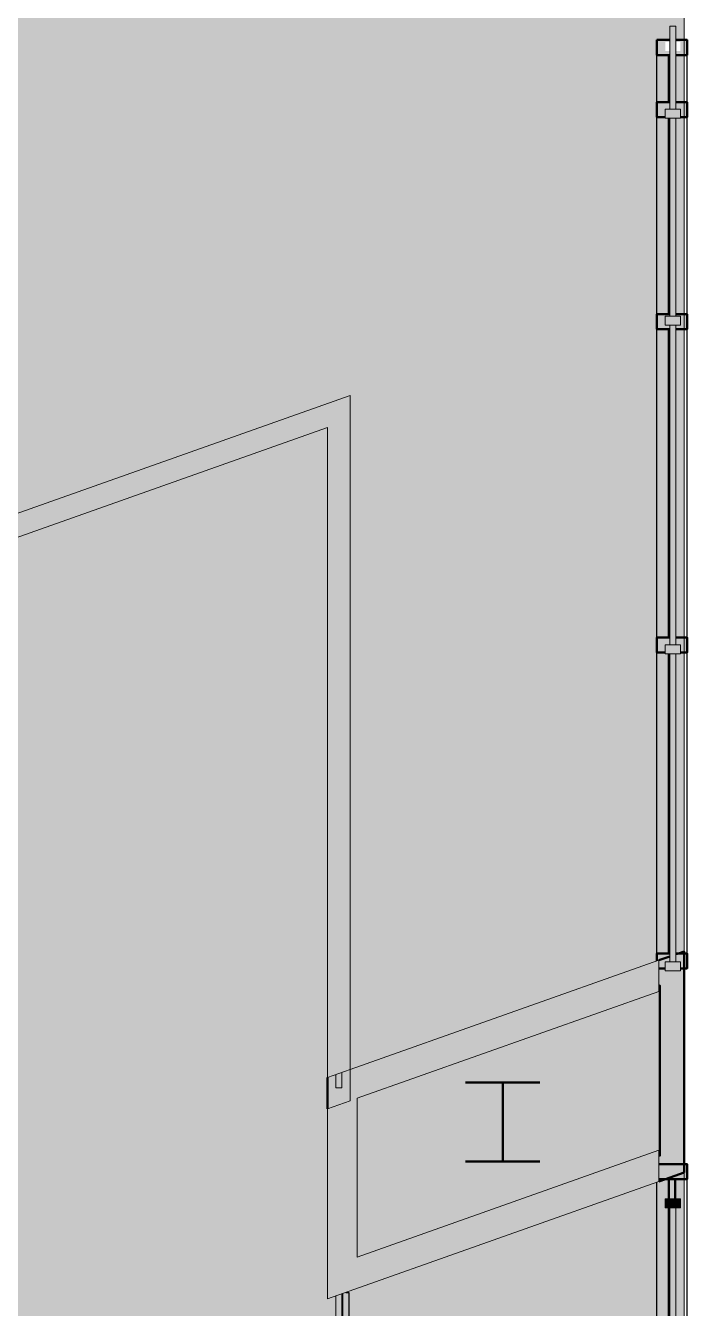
# Model space of a CAD drawing. Header units: inches. Extents: x -2349 to 1043, y -456 to 2193.
# Drawn here: x 57 to 167.3, y 1071 to 1283.4 of the extents above; entities that cross this region are included whole.
import ezdxf

# ---------------------------------------------------------------- set-up
doc = ezdxf.new("R2010")
doc.units = ezdxf.units.IN
doc.header["$MEASUREMENT"] = 0
for name, color, linetype, lineweight in [('7th Floor_Updated Core_dwg', 8, 'Continuous', 9), ('A-DETL-GENF', 92, 'Continuous', 9), ('A-DETL-THIN', 151, 'Continuous', 9), ('A-GLAZ-CURT', 52, 'Continuous', 13), ('A-GLAZ-CWMG', 51, 'Continuous', 13), ('A-WALL', 113, 'Continuous', 13), ('A-WALL-PATT', 111, 'Continuous', 13), ('I-WALL', 2, 'Continuous', 13), ('S-COLS-SYMB', 50, 'Continuous', 50)]:
    doc.layers.add(name, color=color, linetype=linetype, lineweight=lineweight)

# ---------------------------------------------------------------- blocks, each defined once
blk = doc.blocks.new('7th Floor_Updated Core_dwg_System Panel - Glazed-5396098-000 - KEY PLAN Copy 1-9774922-7TH FLOOR POWER _ SIGNAL')
at = {"layer": 'A-GLAZ-CURT', "lineweight": 50}
blk.add_hatch(color=50, dxfattribs=at).paths.add_polyline_path([(16.3, -0.38), (-16.12, -0.38), (-16.12, -0.5), (16.3, -0.5)], flags=0)
at = {"layer": 'A-GLAZ-CURT', "color": 50, "lineweight": 50}
for p, q in [((-16.12, -0.5), (16.3, -0.5)), ((16.3, -0.5), (16.3, -0.38))]:
    blk.add_line(p, q, dxfattribs=at)
blk = doc.blocks.new('7th Floor_Updated Core_dwg_System Panel - Glazed-5395358-000 - KEY PLAN Copy 1-9774923-7TH FLOOR POWER _ SIGNAL')
at = {"layer": 'A-GLAZ-CURT', "lineweight": 50}
blk.add_hatch(color=50, dxfattribs=at).paths.add_polyline_path([(25.52, -0.38), (-25.52, -0.38), (-25.52, -0.5), (25.52, -0.5)], flags=0)
at = {"layer": 'A-GLAZ-CURT', "color": 50, "lineweight": 50}
for p, q in [((-25.52, -0.38), (-25.52, -0.5)), ((-25.52, -0.5), (25.52, -0.5)), ((25.52, -0.5), (25.52, -0.38))]:
    blk.add_line(p, q, dxfattribs=at)
blk = doc.blocks.new('7th Floor_Updated Core_dwg_System Panel - Glazed-5395357-000 - KEY PLAN Copy 1-9774924-7TH FLOOR POWER _ SIGNAL')
at = {"layer": 'A-GLAZ-CURT', "lineweight": 50}
blk.add_hatch(color=50, dxfattribs=at).paths.add_polyline_path([(24.9, -0.38), (-24.68, -0.38), (-24.68, -0.5), (24.9, -0.5)], flags=0)
at = {"layer": 'A-GLAZ-CURT', "color": 50, "lineweight": 50}
for p, q in [((-24.68, -0.5), (24.9, -0.5)), ((24.9, -0.5), (24.9, -0.38))]:
    blk.add_line(p, q, dxfattribs=at)
blk = doc.blocks.new('7th Floor_Updated Core_dwg_Rectangular Mullion - 2_5_ x 5_ rectangular-5396096-000 - KEY PLAN Copy 1-9774926-7TH FLOOR POWER _ SIGNAL')
at = {"layer": 'A-GLAZ-CWMG', "color": 250, "lineweight": 30}
for p, q in [((953.16, 157.57), (953.16, 190.16)), ((958.16, 157.57), (958.16, 190.16))]:
    blk.add_line(p, q, dxfattribs=at)
blk = doc.blocks.new('7th Floor_Updated Core_dwg_Rectangular Mullion - 2_5_ x 5_ rectangular-5395355-000 - KEY PLAN Copy 1-9774927-7TH FLOOR POWER _ SIGNAL')
at = {"layer": 'A-GLAZ-CWMG', "color": 250, "lineweight": 30}
for p, q in [((953.16, 104.02), (953.16, 155.07)), ((958.16, 104.02), (958.16, 155.07))]:
    blk.add_line(p, q, dxfattribs=at)
blk = doc.blocks.new('7th Floor_Updated Core_dwg_Rectangular Mullion - 2_5_ x 5_ rectangular-5395356-000 - KEY PLAN Copy 1-9774928-7TH FLOOR POWER _ SIGNAL')
at = {"layer": 'A-GLAZ-CWMG', "color": 250, "lineweight": 30}
for p, q in [((953.16, 51.72), (953.16, 101.52)), ((958.16, 51.72), (958.16, 101.52))]:
    blk.add_line(p, q, dxfattribs=at)
blk = doc.blocks.new('7th Floor_Updated Core_dwg_Rectangular Mullion - 2_5_ x 5_ rectangular-567810-000 - KEY PLAN Copy 1-9774929-7TH FLOOR POWER _ SIGNAL')
at = {"layer": 'A-GLAZ-CWMG', "lineweight": 50}
h = blk.add_hatch(color=50, dxfattribs=at)
h.paths.add_polyline_path([(0, -2.5), (-2.5, -2.5), (-2.5, -2), (0, -2)], flags=0)
h.paths.add_polyline_path([(-1.24, 2.5), (-1.99, 0.38), (-2.5, 0.38), (-2.5, 2.5), (-1.35, 2.5)], flags=0)
h.paths.add_polyline_path([(-2.34, -0.62), (-2.5, -1.07), (-2.5, -0.62)], flags=0)
at = {"layer": 'A-GLAZ-CWMG', "color": 50, "lineweight": 50}
for p, q in [((-2.5, 2.5), (-1.24, 2.5)), ((-2.5, 0.38), (-2.5, 2.5)), ((0, 2.19), (0, 1.13))]:
    blk.add_line(p, q, dxfattribs=at)
at = {"layer": 'A-GLAZ-CWMG', "color": 50, "lineweight": 50, "flags": 128}
blk.add_lwpolyline([(0, -1.37), (0, -2.5), (-2.5, -2.5), (-2.5, -0.62)], dxfattribs=at)
blk = doc.blocks.new('7th Floor_Updated Core_dwg_Rectangular Mullion - 2_5_ x 5_ rectangular-567806-000 - KEY PLAN Copy 1-9774931-7TH FLOOR POWER _ SIGNAL')
at = {"layer": 'A-GLAZ-CWMG', "lineweight": 50}
h = blk.add_hatch(color=50, dxfattribs=at)
h.paths.add_polyline_path([(1.25, 1.13), (-0.08, 1.13), (-0.08, 0.38), (-1.25, 0.38), (-1.25, 2.5), (1.25, 2.5), (1.25, 2)], flags=0)
h.paths.add_polyline_path([(1.25, -1.37), (1.25, -2.5), (-1.25, -2.5), (-1.25, -0.62), (-0.08, -0.62), (-0.08, -1.37)], flags=0)
at = {"layer": 'A-GLAZ-CWMG', "color": 50, "lineweight": 50}
for p, q in [((-1.25, 0.5), (-1.25, 2.5)), ((-1.25, 0.38), (-1.25, 0.5))]:
    blk.add_line(p, q, dxfattribs=at)
at = {"layer": 'A-GLAZ-CWMG', "color": 50, "lineweight": 50, "flags": 128}
for points in [[(-1.25, 2.5), (1.25, 2.5), (1.25, 1.13)], [(1.25, -1.37), (1.25, -2.5), (-1.25, -2.5), (-1.25, -0.62)]]:
    blk.add_lwpolyline(points, dxfattribs=at)
blk = doc.blocks.new('7th Floor_Updated Core_dwg_Rectangular Mullion - 2_5_ x 5_ rectangular-567806-000 - KEY PLAN Copy 1-V1-7TH FLOOR POWER _ SIGNAL')
at = {"layer": 'A-GLAZ-CWMG', "lineweight": 50}
h = blk.add_hatch(color=50, dxfattribs=at)
h.paths.add_polyline_path([(1.25, -0.62), (1.25, -2.5), (-1.25, -2.5), (-1.25, -0.62), (-0.9, -0.62), (-0.9, -1.37), (0.6, -1.37), (0.6, -0.62)], flags=0)
h.paths.add_polyline_path([(1.25, 2.19), (1.25, 0.38), (0.6, 0.38), (0.6, 1.13), (-0.9, 1.13), (-0.9, 0.38), (-1.25, 0.38), (-1.25, 2.5), (1.25, 2.5)], flags=0)
at = {"layer": 'A-GLAZ-CWMG', "color": 50, "lineweight": 50}
blk.add_line((-1.25, 0.38), (-1.25, 2.5), dxfattribs=at)
at = {"layer": 'A-GLAZ-CWMG', "color": 50, "lineweight": 50, "flags": 128}
for points in [[(-1.25, 2.5), (1.25, 2.5), (1.25, 0.38)], [(1.25, -0.62), (1.25, -2.5), (-1.25, -2.5), (-1.25, -0.62)]]:
    blk.add_lwpolyline(points, dxfattribs=at)
blk = doc.blocks.new('7th Floor_Updated Core_dwg_Rectangular Mullion - 2_5_ x 5_ rectangular-567806-000 - KEY PLAN Copy 1-V2-7TH FLOOR POWER _ SIGNAL')
at = {"layer": 'A-GLAZ-CWMG', "lineweight": 50}
h = blk.add_hatch(color=50, dxfattribs=at)
h.paths.add_polyline_path([(1.25, -2), (1.25, -2.5), (-1.25, -2.5), (-1.25, -0.62), (-0.03, -0.62), (-0.03, -1.37), (1.25, -1.37)], flags=0)
h.paths.add_polyline_path([(1.25, 1.13), (-0.03, 1.13), (-0.03, 0.38), (-1.25, 0.38), (-1.25, 2.5), (1.25, 2.5), (1.25, 2)], flags=0)
at = {"layer": 'A-GLAZ-CWMG', "color": 50, "lineweight": 50}
blk.add_line((-1.25, 0.38), (-1.25, 2.5), dxfattribs=at)
at = {"layer": 'A-GLAZ-CWMG', "color": 50, "lineweight": 50, "flags": 128}
for points in [[(-1.25, 2.5), (1.25, 2.5), (1.25, 1.13)], [(1.25, -1.37), (1.25, -2.5), (-1.25, -2.5), (-1.25, -0.62)]]:
    blk.add_lwpolyline(points, dxfattribs=at)
blk = doc.blocks.new('7th Floor_Updated Core_dwg_System Panel - Glazed-1215319-000 - KEY PLAN Copy 1-9774932-7TH FLOOR POWER _ SIGNAL')
at = {"layer": 'A-GLAZ-CURT', "lineweight": 50}
h = blk.add_hatch(color=50, dxfattribs=at)
h.paths.add_polyline_path([(28, -0.38), (-23.23, -0.38), (-23.23, -0.5), (28, -0.5)], flags=0)
h.paths.add_polyline_path([(-24.73, -0.5), (-24.73, 0.5), (-28, 0.5), (-28, -0.5), (-27.67, -0.5)], flags=0)
at = {"layer": 'A-GLAZ-CURT', "color": 50, "lineweight": 50}
for p, q in [((-28, 0.5), (-28, -0.5)), ((-24.73, 0.5), (-28, 0.5)), ((-28, -0.5), (-24.73, -0.5)), ((-23.23, -0.5), (28, -0.5)), ((28, -0.5), (28, -0.38))]:
    blk.add_line(p, q, dxfattribs=at)
blk = doc.blocks.new('7th Floor_Updated Core_dwg_Rectangular Mullion - 2_5_ x 5_ rectangular-3748475-000 - KEY PLAN Copy 1-9774934-7TH FLOOR POWER _ SIGNAL')
at = {"layer": 'A-GLAZ-CWMG', "color": 250, "lineweight": 30}
for p, q in [((953.16, -41.68), (953.16, 13.82)), ((958.16, -41.68), (958.16, 14.33))]:
    blk.add_line(p, q, dxfattribs=at)
blk = doc.blocks.new('7th Floor_Updated Core_dwg_Rectangular Mullion - 2_5_ x 5_ rectangular-V6-000 - KEY PLAN Copy 1-9774936-7TH FLOOR POWER _ SIGNAL')
at = {"layer": 'A-GLAZ-CWMG', "lineweight": 50}
blk.add_hatch(color=50, dxfattribs=at).paths.add_polyline_path([(-2.5, -2), (-2.5, -2.5), (0, -2.5), (0, -2), (-1.41, -2), (-2.5, 1.07), (-2.5, -0.5)], flags=0)
at = {"layer": 'A-GLAZ-CWMG', "color": 50, "lineweight": 50, "flags": 128}
blk.add_lwpolyline([(-2.5, 2.19), (-2.5, -2.5), (0, -2.5), (0, 2.19)], dxfattribs=at)
blk = doc.blocks.new('7th Floor_Updated Core_dwg_System Panel - Glazed-V8-000 - KEY PLAN Copy 1-9774951-7TH FLOOR POWER _ SIGNAL')
at = {"layer": 'A-GLAZ-CURT', "color": 250, "lineweight": 30, "flags": 128}
blk.add_lwpolyline([(-36, 0), (-36, 0.5), (36, 0.5), (36, -0.5), (-35.82, -0.5)], dxfattribs=at)
blk = doc.blocks.new('7th Floor_Updated Core_dwg_W-Wide Flange-Column - W12X120-2491975-000 - KEY PLAN Copy 1-9774953-7TH FLOOR POWER _ SIGNAL')
at = {"layer": 'S-COLS-SYMB'}
for p, q in [((-6.15, 6.55), (6.15, 6.55)), ((0, 6.55), (0, -6.55)), ((-6.15, -6.55), (6.15, -6.55))]:
    blk.add_line(p, q, dxfattribs=at)
blk = doc.blocks.new('7th Floor_Updated Core_dwg_System Panel - Glazed-5396433-000 - KEY PLAN Copy 1-9774969-7TH FLOOR POWER _ SIGNAL')
at = {"layer": 'A-GLAZ-CURT', "lineweight": 50}
blk.add_hatch(color=50, dxfattribs=at).paths.add_polyline_path([(3.9, -0.5), (3.9, -0.38), (-3.9, -0.38), (-3.9, -0.5)], flags=0)
at = {"layer": 'A-GLAZ-CURT', "color": 50, "lineweight": 50}
blk.add_line((-3.9, -0.38), (-3.9, -0.5), dxfattribs=at)
at = {"layer": 'A-GLAZ-CURT', "color": 50, "lineweight": 50, "flags": 128}
blk.add_lwpolyline([(-3.9, -0.5), (3.9, -0.5), (3.9, -0.38)], dxfattribs=at)
blk = doc.blocks.new('7th Floor_Updated Core_dwg_Rectangular Mullion - 2_5_ x 5_ rectangular-5396431-000 - KEY PLAN Copy 1-9774970-7TH FLOOR POWER _ SIGNAL')
at = {"layer": 'A-GLAZ-CWMG', "color": 250, "lineweight": 30}
for p, q in [((953.16, 192.66), (953.16, 200.46)), ((958.16, 192.66), (958.16, 200.46))]:
    blk.add_line(p, q, dxfattribs=at)
blk = doc.blocks.new('7th Floor_Updated Core_dwg-7295442-7TH FLOOR POWER _ SIGNAL')
at = {"layer": 'A-WALL-PATT', "lineweight": 50}
for points in [[(953.66, 14), (957.66, 15.42), (957.66, 52.05), (956.29, 51.57), (956.29, 50.3), (957.04, 50.3), (957.04, 48.8), (954.54, 48.8), (954.54, 50.3), (955.29, 50.3), (955.29, 51.21), (953.66, 50.64), (953.66, 14.33)], [(898.66, 25.99), (902.41, 27.31), (902.41, 28.24), (898.66, 26.92)], [(953.48, 13.94), (953.66, 14), (953.66, 18.24), (953.48, 18.18), (953.48, 14.33)]]:
    blk.add_hatch(color=50, dxfattribs=at).paths.add_polyline_path(points, flags=0)
h = blk.add_hatch(color=50, dxfattribs=at)
h.paths.add_polyline_path([(898.66, 26.92), (902.41, 28.24), (902.41, 32.49), (901.04, 32), (901.04, 29.44), (900.04, 29.44), (900.04, 31.65), (898.66, 31.16), (898.66, 27.31)], flags=0)
h.paths.add_polyline_path([(953.48, 46.33), (953.66, 46.39), (953.66, 50.64), (953.48, 50.57), (953.48, 49.22)], flags=0)
at = {"layer": 'A-WALL', "color": 50, "lineweight": 50}
for p, q in [((956.73, 51.72), (956.29, 51.57)), ((957.66, 49.22), (957.66, 51.72)), ((957.66, 16.83), (957.66, 49.22)), ((954.6, 14.33), (957.66, 15.42)), ((957.66, 15.42), (957.66, 16.83))]:
    blk.add_line(p, q, dxfattribs=at)
at = {"layer": 'A-WALL', "color": 50, "lineweight": 50, "flags": 128}
for points in [[(955.29, 51.21), (953.66, 50.64), (953.48, 50.57)], [(957.66, 51.72), (957.66, 52.05), (956.73, 51.72)], [(953.48, 46.33), (953.66, 46.39), (953.66, 18.24), (953.48, 18.18)], [(898.66, 31.16), (898.66, 26.92), (898.66, 25.99)], [(953.48, 13.94), (953.66, 14), (954.6, 14.33)]]:
    blk.add_lwpolyline(points, dxfattribs=at)
at = {"extrusion": (0, 0, -1), "rotation": 270.0000000000001}
for name, p in [('7th Floor_Updated Core_dwg_Rectangular Mullion - 2_5_ x 5_ rectangular-567806-000 - KEY PLAN Copy 1-V1-7TH FLOOR POWER _ SIGNAL', (-955.66, 201.71)), ('7th Floor_Updated Core_dwg_Rectangular Mullion - 2_5_ x 5_ rectangular-567806-000 - KEY PLAN Copy 1-9774931-7TH FLOOR POWER _ SIGNAL', (-955.66, 191.41)), ('7th Floor_Updated Core_dwg_Rectangular Mullion - 2_5_ x 5_ rectangular-567806-000 - KEY PLAN Copy 1-V1-7TH FLOOR POWER _ SIGNAL', (-955.66, 156.32)), ('7th Floor_Updated Core_dwg_Rectangular Mullion - 2_5_ x 5_ rectangular-567806-000 - KEY PLAN Copy 1-V2-7TH FLOOR POWER _ SIGNAL', (-955.66, 102.77)), ('7th Floor_Updated Core_dwg_Rectangular Mullion - 2_5_ x 5_ rectangular-567810-000 - KEY PLAN Copy 1-9774929-7TH FLOOR POWER _ SIGNAL', (-955.66, 49.22))]:
    blk.add_blockref(name, p, dxfattribs=at)
for name, p in [('7th Floor_Updated Core_dwg_Rectangular Mullion - 2_5_ x 5_ rectangular-5396431-000 - KEY PLAN Copy 1-9774970-7TH FLOOR POWER _ SIGNAL', (0, 0)), ('7th Floor_Updated Core_dwg_Rectangular Mullion - 2_5_ x 5_ rectangular-5396096-000 - KEY PLAN Copy 1-9774926-7TH FLOOR POWER _ SIGNAL', (0, 0)), ('7th Floor_Updated Core_dwg_Rectangular Mullion - 2_5_ x 5_ rectangular-5395355-000 - KEY PLAN Copy 1-9774927-7TH FLOOR POWER _ SIGNAL', (0, 0)), ('7th Floor_Updated Core_dwg_Rectangular Mullion - 2_5_ x 5_ rectangular-5395356-000 - KEY PLAN Copy 1-9774928-7TH FLOOR POWER _ SIGNAL', (0, 0)), ('7th Floor_Updated Core_dwg_W-Wide Flange-Column - W12X120-2491975-000 - KEY PLAN Copy 1-9774953-7TH FLOOR POWER _ SIGNAL', (927.66, 23.79)), ('7th Floor_Updated Core_dwg_Rectangular Mullion - 2_5_ x 5_ rectangular-3748475-000 - KEY PLAN Copy 1-9774934-7TH FLOOR POWER _ SIGNAL', (0, 0))]:
    blk.add_blockref(name, p)
for name, p, rotation in [('7th Floor_Updated Core_dwg_System Panel - Glazed-5396433-000 - KEY PLAN Copy 1-9774969-7TH FLOOR POWER _ SIGNAL', (955.66, 196.56), 269.9999999999999), ('7th Floor_Updated Core_dwg_System Panel - Glazed-5396098-000 - KEY PLAN Copy 1-9774922-7TH FLOOR POWER _ SIGNAL', (955.66, 173.87), 269.9999999999999), ('7th Floor_Updated Core_dwg_System Panel - Glazed-5395358-000 - KEY PLAN Copy 1-9774923-7TH FLOOR POWER _ SIGNAL', (955.66, 129.55), 269.9999999999999), ('7th Floor_Updated Core_dwg_System Panel - Glazed-5395357-000 - KEY PLAN Copy 1-9774924-7TH FLOOR POWER _ SIGNAL', (955.66, 76.62), 269.9999999999999), ('7th Floor_Updated Core_dwg_Rectangular Mullion - 2_5_ x 5_ rectangular-V6-000 - KEY PLAN Copy 1-9774936-7TH FLOOR POWER _ SIGNAL', (955.66, 16.83), 89.9999999999999), ('7th Floor_Updated Core_dwg_System Panel - Glazed-1215319-000 - KEY PLAN Copy 1-9774932-7TH FLOOR POWER _ SIGNAL', (955.66, -13.67), 269.9999999999999), ('7th Floor_Updated Core_dwg_System Panel - Glazed-V8-000 - KEY PLAN Copy 1-9774951-7TH FLOOR POWER _ SIGNAL', (901.66, -40.42), 269.9999999999999)]:
    blk.add_blockref(name, p, dxfattribs=dict(rotation=rotation))
blk = doc.blocks.new('System Panel - Glazed-9612587-7TH FLOOR POWER _ SIGNAL')
at = {"layer": 'A-GLAZ-CURT', "lineweight": 9}
blk.add_hatch(color=7, dxfattribs=at).paths.add_polyline_path([(25.87, -0.5), (25.87, 0.5), (-25.88, 0.5), (-25.88, -0.5), (25.36, -0.5)], flags=0)
at = {"layer": 'A-GLAZ-CURT', "color": 8, "lineweight": 20}
for p, q in [((25.87, 0.5), (-25.88, 0.5)), ((-25.88, 0.5), (-25.88, -0.5)), ((25.87, -0.5), (25.87, 0.5)), ((-25.88, -0.5), (25.87, -0.5))]:
    blk.add_line(p, q, dxfattribs=at)
blk = doc.blocks.new('System Panel - Glazed-9612592-7TH FLOOR POWER _ SIGNAL')
at = {"layer": 'A-GLAZ-CURT'}
for p, q in [((25.5, 0.5), (-25.5, 0.5)), ((-25.5, 0.5), (-25.5, -0.5)), ((25.5, -0.5), (25.5, 0.5)), ((-25.5, -0.5), (25.5, -0.5))]:
    blk.add_line(p, q, dxfattribs=at)
blk = doc.blocks.new('System Panel - Glazed-9612593-7TH FLOOR POWER _ SIGNAL')
at = {"layer": 'A-GLAZ-CURT'}
for p, q in [((26.46, 0.5), (-26.46, 0.5)), ((-26.46, 0.5), (-26.46, -0.5)), ((26.46, -0.5), (26.46, 0.5)), ((-26.46, -0.5), (26.46, -0.5))]:
    blk.add_line(p, q, dxfattribs=at)
blk = doc.blocks.new('System Panel - Glazed-9612594-7TH FLOOR POWER _ SIGNAL')
at = {"layer": 'A-GLAZ-CURT'}
for p, q in [((16.39, 0.5), (-16.39, 0.5)), ((-16.39, 0.5), (-16.39, -0.5)), ((16.39, -0.5), (16.39, 0.5)), ((-16.39, -0.5), (16.39, -0.5))]:
    blk.add_line(p, q, dxfattribs=at)
blk = doc.blocks.new('Rectangular Mullion - 1_5_ x 2_5_ rectangular SS-9612597-7TH FLOOR POWER _ SIGNAL')
at = {"layer": 'A-GLAZ-CWMG', "lineweight": 9}
blk.add_hatch(color=7, dxfattribs=at).paths.add_polyline_path([(-1.5, 1.25), (-1.5, -1.25), (0, -1.25), (0, 1.25)], flags=0)
at = {"layer": 'A-GLAZ-CWMG', "color": 8, "lineweight": 20}
for p, q in [((0, 1.25), (-1.5, 1.25)), ((-1.5, 1.25), (-1.5, -1.25)), ((0, -1.25), (0, 1.25)), ((-1.5, -1.25), (0, -1.25))]:
    blk.add_line(p, q, dxfattribs=at)
blk = doc.blocks.new('Rectangular Mullion - 1_5_ x 2_5_ rectangular SS-9612599-7TH FLOOR POWER _ SIGNAL')
at = {"layer": 'A-GLAZ-CWMG', "lineweight": 20}
for p, q in [((-1.5, 1.25), (0, 1.25)), ((-1.5, -1.25), (-1.5, 1.25)), ((0, 1.25), (0, -1.25)), ((0, -1.25), (-1.5, -1.25))]:
    blk.add_line(p, q, dxfattribs=at)
blk = doc.blocks.new('Rectangular Mullion - 1_5_ x 2_5_ rectangular SS-9612600-7TH FLOOR POWER _ SIGNAL')
at = {"layer": 'A-GLAZ-CWMG', "lineweight": 20}
for p, q in [((-0.75, 1.25), (0.75, 1.25)), ((-0.75, -1.25), (-0.75, 1.25)), ((0.75, 1.25), (0.75, -1.25)), ((0.75, -1.25), (-0.75, -1.25))]:
    blk.add_line(p, q, dxfattribs=at)
blk = doc.blocks.new('System Panel - Glazed-8589898-7TH FLOOR POWER _ SIGNAL')
at = {"layer": 'A-GLAZ-CURT', "lineweight": 9}
for p, q in [((-219.98, 0.5), (217.22, 0.5)), ((217.57, -0.5), (-218.57, -0.5))]:
    blk.add_line(p, q, dxfattribs=at)
blk = doc.blocks.new('System Panel - Glazed-7681650-7TH FLOOR POWER _ SIGNAL')
at = {"layer": 'A-GLAZ-CURT', "lineweight": 9}
for p, q in [((-55, 0.5), (-52.79, 0.5)), ((-55, 0.5), (-55, -0.5)), ((-52.43, -0.5), (-55, -0.5))]:
    blk.add_line(p, q, dxfattribs=at)
blk = doc.blocks.new('System Panel - Glazed-9733847-7TH FLOOR POWER _ SIGNAL')
at = {"layer": 'A-GLAZ-CURT'}
for p, q in [((6.875, 0.5), (-6.875, 0.5)), ((-6.875, 0.5), (-6.875, -0.5)), ((6.875, -0.5), (6.875, 0.5)), ((-6.875, -0.5), (6.875, -0.5))]:
    blk.add_line(p, q, dxfattribs=at)

msp = doc.modelspace()

# ---------------------------------------------------------------- hatches: boundary and pattern name
at = {"layer": 'A-DETL-GENF'}
h = msp.add_hatch(color=9, dxfattribs=at)
h.paths.add_polyline_path([(-315.91, 1248.36), (-311.29, 1177.2), (-311.29, 1177.98), (-186.16, 1222.14), (-186.16, 1238.01), (-200.04, 1238.01), (-200.04, 1231.23), (-212.04, 1227), (-212.04, 1214.12), (-311.29, 1214.12), (-311.29, 1220.12), (-218.04, 1220.12), (-218.04, 1231.24), (-206.04, 1235.48), (-206.04, 1317.62), (-311.29, 1317.62), (-311.29, 1248.36)], flags=0)
h.paths.add_polyline_path([(165.96, 491.13), (165.96, 491.38), (161.09, 493.1), (161.09, 580.33), (110.71, 598.17), (110.71, 514.93), (110.02, 515.17), (109.95, 514.96), (107.41, 515.85), (107.19, 515.27), (104.85, 516.1), (105.44, 517.77), (106.96, 517.23), (106.96, 639.13), (108.34, 638.64), (108.34, 635.88), (108.84, 635.88), (109.34, 637.29), (109.34, 638.29), (162.89, 619.32), (163.59, 619.32), (163.59, 638.31), (164.59, 638.31), (164.59, 619.32), (165.96, 619.32), (165.96, 675.33), (164.59, 675.33), (164.59, 674.31), (163.59, 674.31), (163.59, 675.33), (161.46, 675.33), (161.46, 677.83), (163.46, 677.83), (163.46, 735.09), (161.46, 735.09), (161.46, 737.59), (163.46, 737.59), (163.46, 794.76), (162.84, 794.76), (162.84, 794.85), (161.46, 794.85), (161.46, 797.35), (163.46, 797.35), (163.46, 854.61), (161.46, 854.61), (161.46, 857.11), (162.84, 857.11), (162.84, 857.26), (163.46, 857.26), (163.46, 914.37), (161.46, 914.37), (161.46, 916.87), (163.46, 916.87), (163.46, 974.13), (161.46, 974.13), (161.46, 976.63), (163.46, 976.63), (163.46, 1033.89), (161.46, 1033.89), (161.46, 1036.39), (163.46, 1036.39), (163.46, 1087.62), (162.84, 1087.62), (162.84, 1089.12), (163.46, 1089.12), (163.46, 1092.4), (162.89, 1092.4), (106.96, 1072.59), (106.96, 1109.22), (108.34, 1109.71), (108.34, 1107.5), (109.34, 1107.5), (109.34, 1110.06), (161.46, 1128.52), (161.46, 1129.79), (163.46, 1129.79), (163.46, 1179.37), (163.59, 1179.37), (163.59, 1128.37), (162.84, 1128.37), (162.84, 1126.87), (165.34, 1126.87), (165.34, 1128.37), (164.59, 1128.37), (164.59, 1129.79), (165.03, 1129.79), (165.96, 1130.12), (165.96, 1179.59), (165.34, 1179.59), (165.34, 1180.87), (164.59, 1180.87), (164.59, 1182.09), (165.96, 1182.09), (165.96, 1233.13), (164.59, 1233.13), (164.59, 1233.78), (165.34, 1233.78), (165.34, 1235.28), (164.59, 1235.28), (164.59, 1235.63), (165.96, 1235.63), (165.96, 1268.23), (165.34, 1268.23), (165.34, 1269.55), (164.59, 1269.55), (164.59, 1270.73), (165.96, 1270.73), (165.96, 1278.52), (164.59, 1278.52), (164.59, 1281.02), (165.96, 1281.02), (165.96, 1320.52), (164.59, 1320.52), (164.6, 1323.02), (165.96, 1323.02), (165.96, 1338.98), (165.34, 1338.98), (165.34, 1339.42), (162.84, 1339.42), (162.84, 1338.96), (100.2, 1316.85), (100.17, 1316.95), (97.58, 1316.04), (97.58, 1315.93), (-317.29, 1169.5), (-317.29, 1247.56), (-315.91, 1247.56), (-315.91, 1290.06), (-317.29, 1290.06), (-317.29, 1351.76), (-315.91, 1351.76), (-315.91, 1394.26), (-317.29, 1394.26), (-317.29, 1455.76), (-315.91, 1455.76), (-315.91, 1498.26), (-317.29, 1498.26), (-317.29, 1559.76), (-315.91, 1559.76), (-315.91, 1602.26), (-317.29, 1602.26), (-317.29, 1612), (-320.79, 1612.01), (-320.79, 1641.5), (-290.79, 1641.5), (-290.79, 1638), (-200.04, 1638), (-200.04, 1595.87), (-193.66, 1595.87), (-193.66, 1589.87), (-200.04, 1589.87), (-200.04, 1466.64), (32.96, 1466.64), (32.96, 1599.67), (23.77, 1599.67), (12.46, 1599.67), (12.46, 1603.64), (32.96, 1603.64), (32.96, 1638), (84.79, 1638), (84.79, 1634), (79.91, 1634), (79.91, 1599.62), (38.96, 1599.62), (38.96, 1437.51), (125.91, 1437.51), (125.91, 1634), (121.04, 1634), (121.04, 1638), (161.46, 1638), (161.46, 1582.12), (157.46, 1582.12), (157.46, 1590.12), (131.91, 1590.12), (131.91, 1449.86), (157.46, 1449.86), (157.46, 1460.74), (161.46, 1460.74), (161.46, 1428.18), (157.46, 1428.18), (157.46, 1443.86), (131.91, 1443.86), (131.91, 1364.06), (157.46, 1373.11), (157.46, 1391.93), (161.46, 1391.93), (161.46, 1374.52), (165.96, 1376.12), (165.96, 1342.23), (233.45, 1342.23), (233.45, 1487.31), (269.45, 1487.31), (269.45, 1491), (274.08, 1491), (274.08, 1482.69), (238.08, 1482.69), (238.08, 1293.34), (997.2, 1293.34), (997.2, 1591.02), (986.95, 1591.02), (986.95, 1603.02), (997.2, 1603.02), (997.2, 1670.13), (854.13, 1619.14), (861.95, 1619.14), (861.95, 1588.38), (801.95, 1567.02), (801.95, 1605.77), (849.95, 1622.87), (849.95, 2100.07), (831.95, 2100.07), (831.95, 2110.02), (801.95, 2110.02), (801.95, 2128.8), (513.95, 2128.8), (513.95, 2104.82), (454.05, 2104.82), (454.05, 2128.8), (165.96, 2128.8), (165.96, 2104.82), (105.95, 2104.82), (105.95, 2128.8), (-181.82, 2128.8), (-181.82, 2104.82), (-242.05, 2104.82), (-242.05, 2128.8), (-530.05, 2128.8), (-530.05, 2104.82), (-590.05, 2104.82), (-590.05, 2128.8), (-878.05, 2128.8), (-878.05, 2104.79), (-938.13, 2104.79), (-938.13, 2128.8), (-1225.94, 2128.8), (-1225.94, 2104.81), (-1286.03, 2104.81), (-1286.03, 2128.8), (-1574.05, 2128.8), (-1574.05, 2104.82), (-1600.05, 2104.82), (-1600.05, 1852.27), (-1592.3, 1852.27), (-1592.3, 1828.27), (-1616.3, 1828.27), (-1616.3, 1836.02), (-1678.05, 1836.02), (-1678.05, 1776.02), (-1654.55, 1776.02), (-1654.55, 1731.02), (-1678.05, 1731.02), (-1678.05, 1502.31), (-1010.17, 1502.31), (-1010.17, 1644.62), (-1045.55, 1644.62), (-1045.55, 1670.31), (-1040.92, 1670.31), (-1040.92, 1649.24), (-1005.55, 1649.24), (-1005.55, 961.81), (-933.55, 961.81), (-933.54, 961.81), (-933.54, 998.13), (-927.54, 998.13), (-927.54, 960.47), (-806.66, 1003.13), (-806.66, 1102.75), (-764.79, 1102.75), (-764.79, 1144.75), (-927.54, 1144.75), (-927.54, 1034.38), (-933.54, 1034.38), (-933.54, 1244.57), (-927.54, 1244.57), (-927.54, 1148.75), (-764.79, 1148.75), (-764.79, 1244.14), (-760.79, 1244.14), (-760.79, 1102.75), (-723.41, 1102.75), (-723.41, 1032.52), (-591.04, 1079.24), (-591.04, 1110.65), (-572.04, 1116.98), (-572.04, 1395.87), (-722.04, 1395.87), (-722.04, 1283.12), (-760.79, 1283.12), (-760.79, 1280.39), (-764.79, 1280.39), (-764.79, 1283.12), (-927.54, 1283.12), (-927.54, 1280.25), (-933.54, 1280.25), (-933.54, 1294.75), (-927.54, 1294.75), (-927.54, 1289.12), (-804.04, 1289.12), (-804.04, 1602.62), (-847.59, 1602.62), (-847.59, 1634), (-853.46, 1634), (-853.46, 1638), (-798.04, 1638), (-798.04, 1614.89), (-772.04, 1614.89), (-772.04, 1611.83), (-768.04, 1611.83), (-768.04, 1603.2), (-772.04, 1603.2), (-772.04, 1610.64), (-792.04, 1610.64), (-792.04, 1583.52), (-772.04, 1583.52), (-772.04, 1587.89), (-768.04, 1587.89), (-768.04, 1579.52), (-791.55, 1579.52), (-791.55, 1579.62), (-792.04, 1579.62), (-792.04, 1401.87), (-650.04, 1401.87), (-650.04, 1585.7), (-630.04, 1585.7), (-630.04, 1591.51), (-624.04, 1591.51), (-624.04, 1586), (-620.04, 1586), (-620.04, 1582.12), (-613.16, 1582.12), (-613.16, 1578.37), (-620.04, 1578.37), (-620.04, 1482.06), (-572.04, 1482.06), (-572.04, 1508.4), (-552.04, 1508.4), (-552.04, 1512.15), (-546.04, 1512.15), (-546.04, 1482.06), (-460.54, 1482.06), (-460.54, 1589.12), (-546.04, 1589.12), (-546.04, 1554.65), (-552.04, 1554.65), (-552.04, 1578.37), (-576.91, 1578.37), (-576.91, 1582.12), (-572.04, 1582.12), (-572.04, 1638), (-481.04, 1638), (-481.04, 1641.5), (-451.04, 1641.5), (-451.04, 1612), (-452.3, 1612), (-452.3, 1189.18), (-451.29, 1189.18), (-451.29, 1122.73), (-413.64, 1136.02), (-413.47, 1135.55), (-931.99, 952.54), (-932.19, 953.1), (-932.42, 953.02), (-905.26, 876.31), (-877.04, 886.3), (-877.04, 865.73), (-874.85, 864.95), (-875.4, 863.4), (-877.03, 863.97), (-876.82, 864.56), (-877.04, 864.64), (-877.04, 861.32), (-876.23, 861.04), (-876.44, 860.45), (-825.26, 842.31), (-825.05, 842.9), (-822.69, 842.07), (-822.9, 841.48), (-770.54, 822.93), (-770.33, 823.52), (-767.97, 822.68), (-768.18, 822.09), (-715.82, 803.54), (-715.61, 804.13), (-713.25, 803.3), (-713.46, 802.71), (-661.1, 784.15), (-660.89, 784.74), (-658.53, 783.91), (-658.74, 783.32), (-606.38, 764.77), (-606.17, 765.36), (-603.81, 764.52), (-604.02, 763.93), (-551.66, 745.38), (-551.45, 745.97), (-549.09, 745.13), (-549.3, 744.55), (-496.94, 725.99), (-496.73, 726.58), (-494.37, 725.75), (-494.58, 725.16), (-442.22, 706.61), (-442.01, 707.2), (-439.65, 706.36), (-439.86, 705.77), (-387.5, 687.22), (-387.29, 687.81), (-384.93, 686.97), (-385.12, 686.38), (-332.78, 667.83), (-332.57, 668.42), (-330.21, 667.59), (-330.42, 667), (-278.06, 648.45), (-277.85, 649.03), (-275.49, 648.2), (-275.7, 647.61), (-223.34, 629.06), (-223.13, 629.65), (-220.77, 628.81), (-220.98, 628.22), (-168.62, 609.67), (-168.41, 610.26), (-166.05, 609.43), (-166.26, 608.84), (-113.9, 590.28), (-113.69, 590.87), (-111.33, 590.04), (-111.52, 589.44), (-59.18, 570.9), (-58.97, 571.49), (-56.61, 570.65), (-56.82, 570.06), (-4.46, 551.51), (-4.25, 552.1), (-1.89, 551.27), (-2.1, 550.68), (50.26, 532.12), (50.47, 532.71), (52.83, 531.88), (52.62, 531.29), (103.81, 513.15), (104.01, 513.74), (106.37, 512.91), (106.16, 512.32), (165.27, 491.38)], flags=0)
h.paths.add_polyline_path([(53.66, 534.23), (51.31, 535.07), (51.89, 536.73), (54.25, 535.89), (53.75, 534.47)], flags=0)
h.paths.add_polyline_path([(-1.06, 553.62), (-3.41, 554.46), (-2.83, 556.11), (-0.47, 555.28), (-0.9, 554.07)], flags=0)
h.paths.add_polyline_path([(-55.78, 573.01), (-58.13, 573.84), (-57.55, 575.49), (-55.19, 574.66), (-55.71, 573.18)], flags=0)
h.paths.add_polyline_path([(161.09, 585.5), (161.09, 614.79), (110.96, 632.54), (110.96, 603.25), (160.8, 585.6)], flags=0)
h.paths.add_polyline_path([(-110.5, 592.4), (-112.85, 593.23), (-112.27, 594.87), (-109.92, 594.04), (-110.44, 592.55)], flags=0)
h.paths.add_polyline_path([(-165.22, 611.78), (-167.57, 612.62), (-166.99, 614.25), (-164.64, 613.42), (-165.17, 611.92)], flags=0)
h.paths.add_polyline_path([(-219.94, 631.17), (-222.29, 632), (-221.69, 633.62), (-219.36, 632.8), (-219.89, 631.29)], flags=0)
h.paths.add_polyline_path([(-274.66, 650.56), (-277.01, 651.39), (-276.44, 653.01), (-274.08, 652.18), (-274.62, 650.66)], flags=0)
h.paths.add_polyline_path([(-329.38, 669.94), (-331.73, 670.78), (-331.16, 672.39), (-328.8, 671.56), (-329.35, 670.03)], flags=0)
h.paths.add_polyline_path([(164.59, 677.83), (165.96, 677.83), (165.96, 735.09), (164.59, 735.09)], flags=0)
h.paths.add_polyline_path([(-384.1, 689.33), (-386.45, 690.17), (-385.88, 691.78), (-383.53, 690.94), (-384.07, 689.4)], flags=0)
h.paths.add_polyline_path([(-438.82, 708.72), (-441.17, 709.55), (-440.61, 711.16), (-438.25, 710.32), (-438.68, 709.1)], flags=0)
h.paths.add_polyline_path([(-493.54, 728.1), (-495.89, 728.94), (-495.29, 730.52), (-492.97, 729.7), (-493.53, 728.14)], flags=0)
h.paths.add_polyline_path([(165.34, 737.59), (165.96, 737.59), (165.96, 794.85), (165.34, 794.85), (165.34, 794.76), (164.59, 794.76), (164.59, 737.59)], flags=0)
h.paths.add_polyline_path([(-548.26, 747.49), (-550.61, 748.33), (-550.05, 749.92), (-547.69, 749.08), (-548.25, 747.51)], flags=0)
h.paths.add_polyline_path([(-602.98, 766.88), (-605.33, 767.71), (-604.77, 769.3), (-602.42, 768.46), (-602.97, 766.9)], flags=0)
h.paths.add_polyline_path([(-657.7, 786.26), (-660.05, 787.1), (-659.49, 788.68), (-657.14, 787.84), (-657.59, 786.58)], flags=0)
h.paths.add_polyline_path([(165.96, 797.35), (165.96, 854.61), (164.59, 854.61), (164.59, 797.35)], flags=0)
h.paths.add_polyline_path([(-712.42, 805.65), (-714.77, 806.49), (-714.22, 808.06), (-711.86, 807.23), (-712.31, 805.95)], flags=0)
h.paths.add_polyline_path([(-767.14, 825.04), (-769.49, 825.87), (-768.94, 827.44), (-766.58, 826.61), (-767.04, 825.32)], flags=0)
h.paths.add_polyline_path([(-821.86, 844.43), (-824.21, 845.26), (-823.66, 846.82), (-821.3, 845.99), (-821.71, 844.85)], flags=0)
h.paths.add_polyline_path([(-932.16, 849.17), (-896.12, 861.93), (-881.91, 856.89), (-881.91, 879.4), (-932.16, 861.61), (-932.16, 849.83)], flags=0)
h.paths.add_polyline_path([(165.96, 857.11), (165.96, 914.37), (164.59, 914.37), (164.59, 857.26), (165.34, 857.26), (165.34, 857.11)], flags=0)
h.paths.add_polyline_path([(165.96, 916.87), (165.96, 974.13), (164.59, 974.13), (164.59, 916.87)], flags=0)
h.paths.add_polyline_path([(165.96, 976.63), (165.96, 1033.89), (164.59, 1033.89), (164.59, 976.63)], flags=0)
h.paths.add_polyline_path([(-802.66, 1004.54), (-727.41, 1031.1), (-727.41, 1098.75), (-802.66, 1098.75), (-802.66, 1007.09)], flags=0)
h.paths.add_polyline_path([(165.96, 1036.39), (165.96, 1092.4), (164.46, 1092.4), (164.46, 1089.12), (165.34, 1089.12), (165.34, 1087.62), (164.59, 1087.62), (164.59, 1036.39)], flags=0)
h.paths.add_polyline_path([(111.84, 1079.48), (161.77, 1097.17), (161.77, 1096.24), (161.96, 1096.31), (161.96, 1124.46), (161.77, 1124.39), (161.77, 1123.46), (111.84, 1105.78), (111.84, 1096.31)], flags=0)
h.paths.add_polyline_path([(-585.04, 1081.36), (-572.04, 1085.94), (-572.04, 1110.66), (-585.04, 1106.32), (-585.04, 1082.39)], flags=0)
h.paths.add_polyline_path([(-566.04, 1088.06), (-459.29, 1125.74), (-459.29, 1163.19), (-566.04, 1163.19), (-566.04, 1088.96)], flags=0)
h.paths.add_polyline_path([(-345.58, 1159.51), (-345.75, 1159.98), (-317.46, 1169.97), (-317.29, 1169.5), (-344.24, 1159.98)], flags=0)
h.paths.add_polyline_path([(-459.29, 1169.19), (-459.29, 1189.18), (-460.54, 1189.18), (-460.54, 1195.86), (-456.93, 1195.86), (-456.93, 1238.36), (-460.54, 1238.36), (-460.54, 1266.37), (-566.04, 1266.37), (-566.04, 1169.19)], flags=0)
h.paths.add_polyline_path([(162.84, 1179.59), (161.46, 1179.59), (161.46, 1182.09), (163.46, 1182.09), (163.46, 1233.13), (161.46, 1233.13), (161.46, 1235.63), (163.46, 1235.63), (163.46, 1268.05), (163.59, 1268.05), (163.59, 1235.28), (162.84, 1235.28), (162.84, 1233.78), (163.59, 1233.78), (163.59, 1180.87), (162.84, 1180.87)], flags=0)
h.paths.add_polyline_path([(-180.16, 1224.26), (106.96, 1325.6), (106.96, 1355.22), (128.16, 1362.73), (128.16, 1411.82), (32.96, 1377.04), (32.96, 1444.26), (-200.04, 1444.26), (-200.04, 1242.01), (-180.16, 1242.01)], flags=0)
h.paths.add_polyline_path([(162.84, 1268.23), (161.46, 1268.23), (161.46, 1270.73), (163.46, 1270.73), (163.46, 1278.52), (161.46, 1278.52), (161.46, 1281.02), (163.59, 1281.02), (163.59, 1269.55), (162.84, 1269.55)], flags=0)
h.paths.add_polyline_path([(-552.04, 1272.37), (-460.54, 1272.37), (-460.54, 1299.86), (-456.93, 1299.86), (-456.93, 1342.36), (-460.54, 1342.36), (-460.54, 1370.06), (-566.04, 1370.06), (-566.04, 1272.37)], flags=0)
h.paths.add_polyline_path([(-792.04, 1289.12), (-728.04, 1289.12), (-728.04, 1395.87), (-798.04, 1395.87), (-798.04, 1289.12), (-796.04, 1289.12)], flags=0)
h.paths.add_polyline_path([(163.46, 1320.52), (161.46, 1320.52), (161.46, 1323.02), (163.46, 1323.02), (163.46, 1337.92), (163.59, 1337.92), (163.59, 1320.52)], flags=0)
h.paths.add_polyline_path([(-311.29, 1323.62), (-206.04, 1323.62), (-206.04, 1421.87), (-311.29, 1421.87), (-311.29, 1325.6)], flags=0)
h.paths.add_polyline_path([(110.96, 1325.64), (161.77, 1343.51), (161.77, 1342.83), (161.96, 1342.89), (161.96, 1370.46), (110.96, 1352.4), (110.96, 1337.4)], flags=0)
h.paths.add_polyline_path([(-927.54, 1331), (-933.54, 1331), (-933.54, 1361.12), (-902.04, 1361.12), (-902.04, 1444), (-933.54, 1444), (-933.54, 1456), (-927.54, 1456), (-927.54, 1450), (-902.04, 1450), (-902.04, 1583.12), (-927.54, 1583.12), (-927.54, 1576.75), (-933.54, 1576.75), (-933.54, 1638), (-889.71, 1638), (-889.71, 1634), (-896.04, 1634), (-896.04, 1337.12), (-927.54, 1337.12)], flags=0)
h.paths.add_polyline_path([(-909.52, 1343.12), (-902.04, 1343.12), (-902.04, 1355.12), (-927.54, 1355.12), (-927.54, 1343.12)], flags=0)
h.paths.add_polyline_path([(-552.04, 1376.06), (-460.54, 1376.06), (-460.54, 1403.86), (-456.93, 1403.86), (-456.93, 1446.36), (-460.54, 1446.36), (-460.54, 1476.06), (-566.04, 1476.06), (-566.04, 1376.06)], flags=0)
h.paths.add_polyline_path([(38.96, 1385.62), (125.91, 1417.38), (125.91, 1431.51), (38.96, 1431.51), (38.96, 1419.57)], flags=0)
h.paths.add_polyline_path([(-796.04, 1401.87), (-796.04, 1610.64), (-798.04, 1610.64), (-798.04, 1401.87)], flags=0)
h.paths.add_polyline_path([(-645.79, 1401.87), (-626.04, 1401.87), (-626.04, 1581.7), (-645.79, 1581.7), (-645.79, 1453.15)], flags=0)
h.paths.add_polyline_path([(-600.76, 1401.87), (-572.04, 1401.87), (-572.04, 1476.06), (-620.04, 1476.06), (-620.04, 1401.87)], flags=0)
h.paths.add_polyline_path([(-206.04, 1427.87), (-206.04, 1526.12), (-311.29, 1526.12), (-311.29, 1427.87)], flags=0)
h.paths.add_polyline_path([(32.96, 1450.26), (32.96, 1462.64), (-200.04, 1462.64), (-200.04, 1450.26), (16.75, 1450.26)], flags=0)
h.paths.add_polyline_path([(486.94, 1462.86), (471.95, 1462.86), (471.95, 1486.86), (495.95, 1486.86), (495.95, 1462.86), (487.75, 1462.86)], flags=0)
h.paths.add_polyline_path([(-552.04, 1482.06), (-552.04, 1502.4), (-566.04, 1502.4), (-566.04, 1482.06)], flags=0)
h.paths.add_polyline_path([(274.08, 1527), (269.45, 1527), (269.45, 1548.69), (233.45, 1548.69), (233.45, 1710), (-326.51, 1710), (-326.51, 1740.42), (-349.19, 1740.42), (-349.19, 1745.04), (-321.88, 1745.04), (-321.88, 1714.62), (238.08, 1714.62), (238.08, 1553.31), (274.08, 1553.31), (274.08, 1548.69)], flags=0)
h.paths.add_polyline_path([(-928.73, 1528.25), (-933.54, 1528.25), (-933.54, 1540.5), (-927.54, 1540.5), (-927.54, 1528.25)], flags=0)
h.paths.add_polyline_path([(-311.29, 1532.12), (-206.04, 1532.12), (-206.04, 1632), (-311.29, 1632), (-311.29, 1559.76)], flags=0)
h.paths.add_polyline_path([(157.46, 1532.99), (157.46, 1545.87), (161.46, 1545.87), (161.46, 1532.99)], flags=0)
h.paths.add_polyline_path([(-566.04, 1582.12), (-552.04, 1582.12), (-552.04, 1595.12), (-460.54, 1595.12), (-460.54, 1612.01), (-459.04, 1612.01), (-459.04, 1633.5), (-481.04, 1633.5), (-481.04, 1634), (-566.04, 1634), (-566.04, 1589.12)], flags=0)
h.paths.add_polyline_path([(-1592.05, 1585.02), (-1616.05, 1585.02), (-1616.05, 1609.02), (-1592.05, 1609.02), (-1592.05, 1585.99)], flags=0)
h.paths.add_polyline_path([(-1268.3, 1585.27), (-1268.3, 1609.27), (-1244.3, 1609.27), (-1244.3, 1585.27)], flags=0)
h.paths.add_polyline_path([(-927.54, 1589.12), (-902.04, 1589.12), (-902.04, 1634), (-927.54, 1634)], flags=0)
h.paths.add_polyline_path([(-144.54, 1589.87), (-157.41, 1589.87), (-157.41, 1595.87), (-148.79, 1595.87), (-148.79, 1634.39), (-152.6, 1634.39), (-152.6, 1638.01), (-2.48, 1638.01), (-2.48, 1634.39), (-143.54, 1634.39), (-143.54, 1626.67), (-2.48, 1626.67), (-2.48, 1623.67), (-124.54, 1623.67), (-124.54, 1599.64), (-126.2, 1599.64), (-126.2, 1603.64), (-128.54, 1603.64), (-128.54, 1623.67), (-143.54, 1623.67), (-143.54, 1603.64), (-141.51, 1603.64), (-141.51, 1599.64), (-143.54, 1599.64), (-143.54, 1589.87)], flags=0)
h.paths.add_polyline_path([(157.46, 1594.12), (157.46, 1634), (131.91, 1634), (131.91, 1594.12)], flags=0)
h.paths.add_polyline_path([(73.91, 1605.62), (73.91, 1634), (38.96, 1634), (38.96, 1605.62)], flags=0)
h.paths.add_polyline_path([(-806.6, 1608.62), (-801.79, 1608.62), (-801.79, 1634), (-841.59, 1634), (-841.59, 1608.62)], flags=0)
h.paths.add_polyline_path([(-772.04, 1624.33), (-772.04, 1638.01), (-614.04, 1638.01), (-614.04, 1634.01), (-624.04, 1634), (-624.04, 1627.76), (-630.04, 1627.76), (-630.04, 1634), (-768.04, 1634), (-768.04, 1624.33)], flags=0)
h.paths.add_polyline_path([(-1040.92, 1706.31), (-1045.55, 1706.31), (-1045.55, 1714.62), (-448.51, 1714.62), (-448.51, 1745.04), (-421.19, 1745.04), (-421.19, 1740.42), (-443.88, 1740.42), (-443.88, 1710), (-1040.92, 1710)], flags=0)
h.paths.add_polyline_path([(-1678.05, 1734.52), (-1658.05, 1734.52), (-1658.05, 1772.52), (-1678.05, 1772.52), (-1678.05, 1752.52)], flags=0)
h.paths.add_polyline_path([(480.45, 1827.02), (470.95, 1827.02), (470.95, 1853.02), (496.95, 1853.02), (496.95, 1827.02), (481.27, 1827.02)], flags=0)
h.paths.add_polyline_path([(-921.05, 1827.02), (-921.05, 1853.02), (-895.05, 1853.02), (-895.05, 1827.02), (-911.55, 1827.02)], flags=0)
h.paths.add_polyline_path([(134.2, 1827.02), (122.95, 1827.02), (122.95, 1853.02), (148.95, 1853.02), (148.95, 1827.02), (134.89, 1827.02)], flags=0)
h.paths.add_polyline_path([(-561.8, 1827.02), (-573.04, 1827.02), (-573.04, 1853.02), (-547.04, 1853.02), (-547.04, 1827.02), (-561.11, 1827.02)], flags=0)
h.paths.add_polyline_path([(-214.73, 1827.04), (-225.05, 1827.04), (-225.05, 1853.03), (-199.03, 1853.03), (-199.03, 1827.04), (-213.92, 1827.04)], flags=0)
h.paths.add_polyline_path([(-1268.3, 1828.27), (-1268.3, 1852.27), (-1244.3, 1852.27), (-1244.3, 1828.27), (-1267.94, 1828.27)], flags=0)
h.paths.add_polyline_path([(-1629.95, 1844.02), (-1616.3, 1844.02), (-1616.3, 1852.27), (-1608.05, 1852.27), (-1608.05, 2128.8), (-1678.05, 2128.8), (-1678.05, 1844.02), (-1634.05, 1844.02)], flags=0)
at = {"layer": 'A-WALL-PATT', "lineweight": 9}
for points in [[(110.71, 1105.38), (161.77, 1123.46), (161.77, 1128.64), (110.71, 1110.55), (110.71, 1105.78)], [(106.96, 1072.59), (111.84, 1074.31), (111.84, 1105.78), (106.96, 1104.05), (106.96, 1076.83)], [(111.84, 1074.31), (161.77, 1092), (161.77, 1097.17), (111.84, 1079.48), (111.84, 1078.56)]]:
    msp.add_hatch(color=7, dxfattribs=at).paths.add_polyline_path(points, flags=0)

# ---------------------------------------------------------------- linework, layer by layer
at = {"layer": 'A-DETL-THIN'}
msp.add_line((165.96, 491.13), (165.96, 1342.23), dxfattribs=at)
at = {"layer": 'I-WALL', "lineweight": 9}
for p, q in [((-877.04, 872.4), (110.71, 1222.14)), ((110.71, 1222.14), (110.71, 1110.55)), ((106.96, 1216.83), (-877.04, 868.42)), ((106.96, 1109.22), (106.96, 1216.83)), ((106.96, 1109.22), (110.71, 1110.55))]:
    msp.add_line(p, q, dxfattribs=at)
at = {"layer": 'I-WALL', "color": 8, "lineweight": 20}
for p, q in [((161.77, 1128.64), (110.71, 1110.55)), ((161.77, 1123.46), (161.77, 1128.64)), ((111.84, 1105.78), (161.77, 1123.46)), ((110.71, 1110.55), (110.71, 1105.38)), ((110.71, 1105.38), (106.96, 1104.05)), ((111.84, 1079.48), (111.84, 1105.78)), ((106.96, 1104.05), (106.96, 1072.59)), ((161.77, 1097.17), (111.84, 1079.48)), ((161.77, 1092), (161.77, 1097.17)), ((106.96, 1072.59), (161.77, 1092))]:
    msp.add_line(p, q, dxfattribs=at)

# ---------------------------------------------------------------- block references
at = {"layer": '7th Floor_Updated Core_dwg', "color": 50, "lineweight": 50}
msp.add_blockref('7th Floor_Updated Core_dwg-7295442-7TH FLOOR POWER _ SIGNAL', (-791.7, 1078.06), dxfattribs=at)
at = {"layer": 'A-GLAZ-CURT', "lineweight": 9}
for name, p, rotation in [('System Panel - Glazed-9733847-7TH FLOOR POWER _ SIGNAL', (164.09, 1276.43), 269.9999999999999), ('System Panel - Glazed-9612594-7TH FLOOR POWER _ SIGNAL', (164.09, 1251.67), 269.9999999999999), ('System Panel - Glazed-9612593-7TH FLOOR POWER _ SIGNAL', (164.09, 1207.32), 269.9999999999999), ('System Panel - Glazed-9612592-7TH FLOOR POWER _ SIGNAL', (164.09, 1153.87), 269.9999999999999), ('System Panel - Glazed-7681650-7TH FLOOR POWER _ SIGNAL', (108.84, 1162.5), 89.99999999999991), ('System Panel - Glazed-9612587-7TH FLOOR POWER _ SIGNAL', (164.09, 1061.74), 269.9999999999999), ('System Panel - Glazed-8589898-7TH FLOOR POWER _ SIGNAL', (108.84, 855.86), 89.99999999999991)]:
    msp.add_blockref(name, p, dxfattribs=dict(at, rotation=rotation))
at = {"layer": 'A-GLAZ-CWMG', "lineweight": 9, "extrusion": (0, 0, -1), "rotation": 270.0000000000001}
for name, p in [('Rectangular Mullion - 1_5_ x 2_5_ rectangular SS-9612600-7TH FLOOR POWER _ SIGNAL', (-164.09, 1268.8)), ('Rectangular Mullion - 1_5_ x 2_5_ rectangular SS-9612600-7TH FLOOR POWER _ SIGNAL', (-164.09, 1234.53)), ('Rectangular Mullion - 1_5_ x 2_5_ rectangular SS-9612600-7TH FLOOR POWER _ SIGNAL', (-164.09, 1180.12)), ('Rectangular Mullion - 1_5_ x 2_5_ rectangular SS-9612599-7TH FLOOR POWER _ SIGNAL', (-164.09, 1126.87))]:
    msp.add_blockref(name, p, dxfattribs=at)
at = {"layer": 'A-GLAZ-CWMG', "lineweight": 9, "rotation": 89.99999999999991}
msp.add_blockref('Rectangular Mullion - 1_5_ x 2_5_ rectangular SS-9612597-7TH FLOOR POWER _ SIGNAL', (164.09, 1089.12), dxfattribs=at)

doc.saveas('drawing.dxf')
